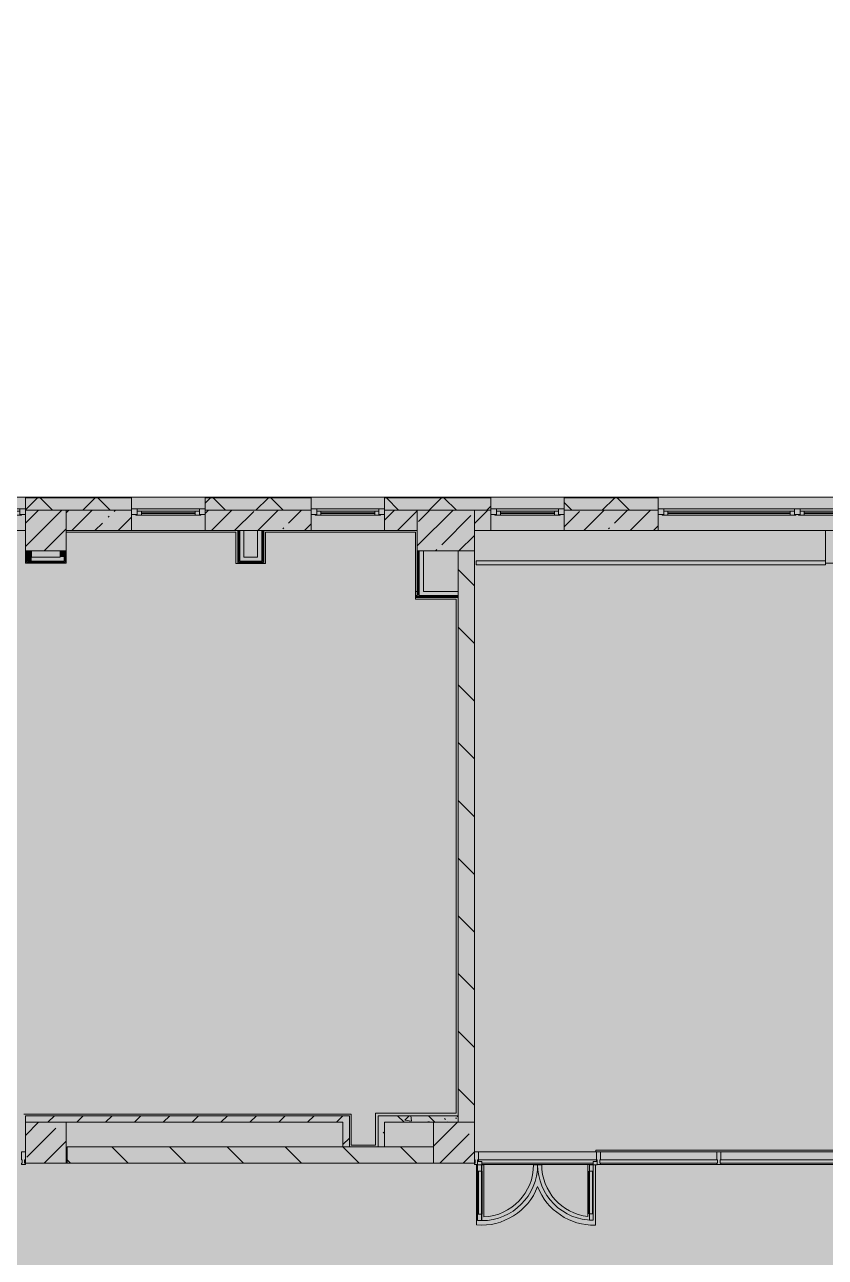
# Model space of a CAD drawing. Header units: millimetres. Extents: x 81632 to 272167, y -8553 to 29000.
# Drawn here: x 250501 to 260312, y 12246 to 27348 of the extents above; entities that cross this region are included whole.
import ezdxf

# ---------------------------------------------------------------- set-up
doc = ezdxf.new("R2010")
doc.units = ezdxf.units.MM
doc.layers.add('A-DETL-GENF-1', color=7, linetype='Continuous', lineweight=9, true_color=0xc0c0c0, transparency=0.4)
for name, color, linetype, lineweight, true_color in [('A-DETL-GENF-2', 7, 'Continuous', 5, 0xe2e2e2), ('A-DETL-GENF-3', 7, 'Continuous', 5, 0xb7b7b7), ('A-DOOR-4', 7, 'Continuous', 5, 0xb7b7b7), ('A-FLOR-2', 7, 'Continuous', 5, 0xb7b7b7), ('A-GLAZ-2', 7, 'Continuous', 5, 0x737373), ('A-GLAZ-CURT-3', 7, 'Continuous', 5, 0x737373), ('A-GLAZ-CWMG-4', 7, 'Continuous', 5, 0x737373), ('A-WALL-3', 7, 'Continuous', 5, 0x737373), ('A-WALL-4', 7, 'Continuous', 9, 0x737373), ('I-WALL-1', 7, 'Continuous', 5, 0xe7e7e7), ('I-WALL-2', 7, 'Continuous', 9, 0xe7e7e7), ('I-WALL-4', 7, 'Continuous', 5, 0x737373), ('I-WALL-5', 7, 'Continuous', 5, 0x787878), ('S-COLS-2', 7, 'Continuous', 5, 0x737373)]:
    doc.layers.add(name, color=color, linetype=linetype, lineweight=lineweight, true_color=true_color)
for name, color, linetype, lineweight in [('A-GLAZ-CURT-2', 7, 'Continuous', 5), ('A-WALL-2', 7, 'Continuous', 5), ('I-WALL-3', 7, 'Continuous', 5), ('S-COLS-1', 7, 'Continuous', 5)]:
    doc.layers.add(name, color=color, linetype=linetype, lineweight=lineweight)
pattern_1 = [(45, (144961.33, 0), (-285.1231, 285.1231), []), (45, (145246.45, 0), (-285.1231, 285.1231), [504.031, -100.806, 16.764, -84.042])]
pattern_2 = [(135, (144961.33, 0), (-353.5534, -353.5534), [])]
pattern_3 = [(135, (144961.33, 0), (-377.1708, -377.1708), [533.4, -88.9, 17.78, -88.9]), (135, (144961.33, 376.94), (-377.1708, -377.1708), []), (50, (144961.33, 0), (637.6445, -55.7866), [66.675, -733.425]), (355, (144961.3, 0), (-123.3494, 668.6992), [53.34, -586.74]), (100.451, (145014.47, -4.65), (514.299, 612.908), [56.665, -623.315]), (46.184, (144961.3, 177.8), (948.7764, -147.1497), [100.012, -1100.137]), (96.636, (145040.4, 165.5), (830.909, 865.997), [84.998, -934.973]), (351.184, (144961.3, 177.8), (830.918, 865.988), [80.01, -880.11]), (21, (145050.23, 133.35), (530.6506, -357.9283), [66.675, -733.425]), (326, (145050.2, 133.35), (216.308, 644.6585), [53.34, -586.74]), (71.451, (145094.45, 103.5), (746.9596, 286.7243), [56.665, -623.315]), (37.5, (144961.33, 0), (10.81053, 295.9426), [16.764, -562.864, 16.764, -578.866, -588.962]), (37.5, (144961.33, 0), (10.81053, 295.9426), [-1175.258, 16.764, -572.198]), (7.5, (144961.33, 0), (233.8692, 350.63175), [16.764, -322.834, 16.764, -549.529, -224.472]), (7.5, (144961.33, 0), (233.8692, 350.63175), [-905.891, 16.764, -207.708]), (327.5, (144763.08, 0), (474.5678, -20.0513), [16.764, -205.486, 16.764, -676.656, -920.115]), (327.5, (144763.08, 0), (474.5678, -20.0513), [-915.67, 16.764, -903.351]), (317.5, (144674.2, 0), (518.4522, 88.9934), [16.764, -272.161, 16.764, -443.738, -653.415]), (317.5, (144674.2, 0), (518.4522, 88.9934), [-749.427, 16.764, -636.651])]
pattern_4 = [(45, (144961.3, 0), (-530.33, 530.33), []), (135, (144961.3, 0), (-530.33, -530.33), [])]
pattern_5 = [(45, (144961.33, 0), (-176.7767, 176.7767), [])]

# ---------------------------------------------------------------- blocks, each defined once
blk = doc.blocks.new('120_Окно_СКБ_1Ст - 120_Окно_СКБ_1Ст 900х2500_h_ с форточкой-22877787-2_6_3_птичка')
at = {"layer": 'A-GLAZ-2'}
for p, q in [((-450, -127), (-450, -57)), ((-450, -57), (-380, -57)), ((450, -57), (-450, -57)), ((-380, -127), (-450, -127)), ((-450, -127), (-400, -127)), ((-380, -127), (-400, -127)), ((-400, -127), (-400, -137)), ((-400, -137), (400, -137)), ((400, -137), (-400, -137)), ((-380, -57), (-380, -127)), ((380, -87), (-380, -87)), ((-380, -87), (-380, -127)), ((-330, -137), (-330, -87)), ((-330, -107), (330, -107)), ((330, -117), (-330, -117)), ((330, -137), (330, -87)), ((380, -127), (380, -57)), ((380, -57), (450, -57)), ((380, -127), (380, -87)), ((450, -127), (380, -127)), ((400, -127), (380, -127)), ((400, -127), (450, -127)), ((400, -137), (400, -127)), ((450, -57), (450, -127))]:
    blk.add_line(p, q, dxfattribs=at)
blk = doc.blocks.new('120_Окно_СКБ_2Ст_Фрамуга сверху - 120_Окно_СКБ_2Ст_2300х2500_h_ ДОО-23103760-2_6_3_птичка')
at = {"layer": 'A-GLAZ-2'}
for p, q in [((-1150, -127), (-1150, -57)), ((-1150, -57), (-1080, -57)), ((1150, -57), (-1150, -57)), ((-1080, -127), (-1150, -127)), ((-1150, -127), (-1100, -127)), ((-1080, -127), (-1100, -127)), ((-1100, -127), (-1100, -137)), ((-1100, -137), (540, -137)), ((540, -137), (-1100, -137)), ((-1080, -57), (-1080, -127)), ((-1080, -57), (1080, -57)), ((520, -87), (-1080, -87)), ((-1080, -87), (-1080, -127)), ((-1030, -137), (-1030, -87)), ((-1030, -107), (470, -107)), ((470, -117), (-1030, -117)), ((470, -137), (470, -87)), ((520, -127), (520, -57)), ((520, -57), (590, -57)), ((520, -127), (520, -87)), ((590, -127), (520, -127)), ((540, -127), (520, -127)), ((540, -127), (570, -127)), ((540, -127), (570, -127)), ((540, -137), (540, -127)), ((590, -127), (570, -127)), ((570, -127), (570, -137)), ((570, -137), (1100, -137)), ((1100, -137), (570, -137)), ((590, -57), (590, -127)), ((1080, -87), (590, -87)), ((590, -87), (590, -127)), ((640, -137), (640, -87)), ((640, -107), (1030, -107)), ((1030, -117), (640, -117)), ((1030, -137), (1030, -87)), ((1080, -127), (1080, -57)), ((1080, -57), (1150, -57)), ((1080, -127), (1080, -87)), ((1150, -127), (1080, -127)), ((1100, -127), (1080, -127)), ((1100, -127), (1150, -127)), ((1100, -137), (1100, -127)), ((1150, -57), (1150, -127))]:
    blk.add_line(p, q, dxfattribs=at)
blk = doc.blocks.new('120_Окно_СКБ_2Ст_Фрамуга сверху - 120_Окно_СКБ_2Ст_2300х2500_h_ ДОО-V103-2_6_3_птичка')
at = {"layer": 'A-GLAZ-2'}
for p, q in [((-1150, -127), (-1150, -57)), ((-1150, -57), (-1080, -57)), ((1150, -57), (-1150, -57)), ((-1080, -127), (-1150, -127)), ((-1150, -127), (-1100, -127)), ((-1080, -127), (-1100, -127)), ((-1100, -127), (-1100, -137)), ((-1100, -137), (540, -137)), ((540, -137), (-1100, -137)), ((-1080, -57), (-1080, -127)), ((-1080, -57), (1080, -57)), ((520, -87), (-1080, -87)), ((-1080, -87), (-1080, -127)), ((-1030, -137), (-1030, -87)), ((-1030, -107), (470, -107)), ((470, -117), (-1030, -117)), ((470, -137), (470, -87)), ((520, -127), (520, -57)), ((520, -57), (590, -57)), ((520, -127), (520, -87)), ((590, -127), (520, -127)), ((540, -127), (520, -127)), ((540, -127), (570, -127)), ((540, -127), (570, -127)), ((540, -137), (540, -127)), ((590, -127), (570, -127)), ((570, -127), (570, -137)), ((570, -137), (1100, -137)), ((1100, -137), (570, -137)), ((590, -57), (590, -127)), ((1080, -87), (590, -87)), ((590, -87), (590, -127)), ((640, -137), (640, -87)), ((640, -107), (1030, -107)), ((1030, -117), (640, -117)), ((1030, -137), (1030, -87)), ((1080, -127), (1080, -57)), ((1080, -57), (1150, -57)), ((1080, -127), (1080, -87)), ((1150, -127), (1080, -127)), ((1100, -127), (1080, -127)), ((1100, -127), (1150, -127)), ((1100, -137), (1100, -127)), ((1150, -57), (1150, -127))]:
    blk.add_line(p, q, dxfattribs=at)
blk = doc.blocks.new('BSC_Колонна _Прямоугольная - 500х500-23282986-2_6_3_птичка')
at = {"layer": 'S-COLS-1'}
h = blk.add_hatch(dxfattribs=at)
h.set_pattern_fill('FP_134', color=256, style=0, pattern_type=2)
h.set_pattern_definition([(45, (-105800, -21150), (-285.1231, 285.1231), []), (45, (-105514.88, -21150), (-285.1231, 285.1231), [504.031, -100.806, 16.764, -84.042])])
h.paths.add_polyline_path([(-250, -250), (250, -250), (250, 250), (-250, 250), (-250, -160)])
at = {"layer": 'S-COLS-2'}
for p, q in [((250, 250), (-250, 250)), ((-250, 250), (-250, -250)), ((250, -250), (250, 250)), ((-250, -250), (250, -250))]:
    blk.add_line(p, q, dxfattribs=at)
blk = doc.blocks.new('BSC_Колонна _Прямоугольная - 700х500-V128-2_6_3_птичка')
at = {"layer": 'S-COLS-1'}
h = blk.add_hatch(dxfattribs=at)
h.set_pattern_fill('FP_146', color=256, style=0, pattern_type=2)
h.set_pattern_definition([(45, (-110700, -21150), (-285.1231, 285.1231), []), (45, (-110414.88, -21150), (-285.1231, 285.1231), [504.031, -100.806, 16.764, -84.042])])
h.paths.add_polyline_path([(-350, -250), (350, -250), (350, 250), (-350, 250)])
at = {"layer": 'S-COLS-2'}
for p, q in [((350, 250), (-350, 250)), ((-350, 250), (-350, -250)), ((350, -250), (350, 250)), ((-350, -250), (350, -250))]:
    blk.add_line(p, q, dxfattribs=at)
blk = doc.blocks.new('Прямоугольный импост - Импост структурный с накладкой - 160мм Темный-V168-2_6_3_птичка')
at = {"layer": 'A-GLAZ-CWMG-4'}
for p, q in [((-50, 0), (-50, 17)), ((-50, 17), (0, 17)), ((-40, 0), (-50, 0)), ((-40, -40), (-40, 0)), ((0, 0), (-10, 0)), ((-10, 0), (-10, -40)), ((0, 17), (0, 0)), ((-50, -140), (-50, -40)), ((-50, -40), (-40, -40)), ((0, -140), (-50, -140)), ((-10, -40), (0, -40)), ((0, -40), (0, -140))]:
    blk.add_line(p, q, dxfattribs=at)
blk = doc.blocks.new('Прямоугольный импост - Импост структурный с накладкой - 160мм Темный-32356295-2_6_3_птичка')
at = {"layer": 'A-GLAZ-CWMG-4'}
for p, q in [((-50, 40), (-50, 140)), ((-50, 140), (0, 140)), ((-40, 40), (-50, 40)), ((-40, 20), (-40, 40)), ((-10, 40), (-10, 0)), ((0, 40), (-10, 40)), ((-10, 0), (0, 0)), ((0, 140), (0, 40)), ((0, 0), (0, -17)), ((0, -17), (-40, -17))]:
    blk.add_line(p, q, dxfattribs=at)
blk = doc.blocks.new('Системная панель - Стекло - 40мм-32428871-2_6_3_птичка')
at = {"layer": 'A-GLAZ-CURT-3'}
for p, q in [((749, 0), (-749, 0)), ((-749, 0), (-749, -40)), ((749, -40), (749, 0)), ((-749, -40), (749, -40))]:
    blk.add_line(p, q, dxfattribs=at)
blk = doc.blocks.new('Дверь_Витражная_остекление_ - ВВ-23-32429828-2_6_3_птичка')
at = {"layer": 'A-DETL-GENF-2'}
for points in [[(-682.5, 700), (-682.5, 20), (-637.5, 20), (-637.5, 700)], [(687.5, 705), (687.5, 20), (732.5, 20), (732.5, 705)]]:
    blk.add_hatch(color=256, dxfattribs=at).paths.add_polyline_path(points)
at = {"layer": 'A-DETL-GENF-3'}
for p, q in [((-682.5, 700), (-637.5, 700)), ((-682.5, 700), (-682.5, 20)), ((-637.5, 700), (-682.5, 700)), ((-682.5, 700), (-682.5, 20)), ((-682.5, 620), (-637.5, 620)), ((-672.5, 620), (-672.5, 100)), ((-637.5, 700), (-637.5, 20)), ((-637.5, 20), (-637.5, 700)), ((-628.5, 620), (-628.5, 100)), ((678.5, 625), (678.5, 100)), ((732.5, 705), (687.5, 705)), ((687.5, 705), (687.5, 20)), ((732.5, 705), (687.5, 705)), ((687.5, 705), (687.5, 20)), ((732.5, 625), (687.5, 625)), ((722.5, 625), (722.5, 100)), ((732.5, 705), (732.5, 20)), ((732.5, 20), (732.5, 705)), ((-682.5, 100), (-637.5, 100)), ((-637.5, 20), (-682.5, 20)), ((-682.5, 20), (-637.5, 20)), ((732.5, 100), (687.5, 100))]:
    blk.add_line(p, q, dxfattribs=at)
at = {"layer": 'A-DOOR-4'}
for p, q in [((-682.5, 700), (-682.5, 20)), ((682.5, 705), (682.5, 20)), ((-682.5, 20), (-732.5, 20)), ((-732.5, 20), (-732.5, -20)), ((-682.5, -20), (-682.5, 20)), ((732.5, 20), (682.5, 20)), ((682.5, 20), (682.5, -20)), ((732.5, -20), (732.5, 20)), ((-732.5, -20), (-682.5, -20)), ((682.5, -20), (732.5, -20))]:
    blk.add_line(p, q, dxfattribs=at)
for centre, radius, start, end in [((-682.5, 20), 680, 360, 90), ((682.5, 20), 685, 90, 180)]:
    blk.add_arc(centre, radius, start, end, dxfattribs=at)
blk = doc.blocks.new('Прямоугольный импост - Импост структурный с накладкой - 160мм Темный-32428730-2_6_3_птичка')
at = {"layer": 'A-GLAZ-CWMG-4'}
for p, q in [((111101, 13540), (112546, 13540)), ((111101, 13420), (111101, 13440)), ((111101, 13440), (112546, 13440)), ((111141, 13400), (112506, 13400)), ((111141, 13383), (112506, 13383)), ((112546, 13440), (112546, 13420))]:
    blk.add_line(p, q, dxfattribs=at)
blk = doc.blocks.new('Прямоугольный импост - Импост структурный с накладкой - 160мм Темный-32428868-2_6_3_птичка')
at = {"layer": 'A-GLAZ-CWMG-4'}
for p, q in [((114071, 13540), (115549, 13540)), ((114071, 13383), (115549, 13383))]:
    blk.add_line(p, q, dxfattribs=at)
blk = doc.blocks.new('Системная панель - Стекло - 40мм-32428872-2_6_3_птичка')
at = {"layer": 'A-GLAZ-CURT-2'}
h = blk.add_hatch(dxfattribs=at)
h.set_pattern_fill('FP_162', color=256, style=0, pattern_type=2)
h.set_pattern_definition([(225, (113808, 12900), (1414.214, -1414.214), [1000, -3000]), (225, (114808, 13400), (1414.214, -1414.214), [3000, -1000]), (225, (112808, 13900), (1414.214, -1414.214), [1000, -3000])])
h.paths.add_polyline_path([(-723, 0), (-723, -40), (722, -40), (719, 0), (-632, 0)])
at = {"layer": 'A-GLAZ-CURT-3'}
for p, q in [((722, 0), (-723, 0)), ((-723, 0), (-723, -40)), ((722, -40), (722, 0)), ((-723, -40), (722, -40))]:
    blk.add_line(p, q, dxfattribs=at)
blk = doc.blocks.new('Прямоугольный импост - Импост структурный с накладкой - 160мм Темный-32428869-2_6_3_птичка')
at = {"layer": 'A-GLAZ-CWMG-4'}
for p, q in [((112596, 13540), (114021, 13540)), ((112596, 13383), (114021, 13383))]:
    blk.add_line(p, q, dxfattribs=at)
blk = doc.blocks.new('Прямоугольный импост - Импост структурный с накладкой - 160мм Темный-32356291-2_6_3_птичка')
at = {"layer": 'A-GLAZ-CWMG-4'}
for p, q in [((-25, 40), (-25, 140)), ((-25, 140), (25, 140)), ((-15, 40), (-25, 40)), ((-25, -17), (-25, 0)), ((-25, 0), (-15, 0)), ((-15, 0), (-15, 40)), ((15, 40), (15, 20)), ((25, 40), (15, 40)), ((25, 140), (25, 40)), ((15, -17), (-25, -17))]:
    blk.add_line(p, q, dxfattribs=at)
blk = doc.blocks.new('Прямоугольный импост - Импост структурный с накладкой - 160мм Темный-30755836-2_6_3_птичка')
at = {"layer": 'A-GLAZ-CWMG-4'}
for p, q in [((-25, 40), (-25, 140)), ((-25, 140), (25, 140)), ((-15, 40), (-25, 40)), ((-25, -17), (-25, 0)), ((-25, 0), (-15, 0)), ((-15, 0), (-15, 40)), ((15, 40), (15, 0)), ((25, 40), (15, 40)), ((15, 0), (25, 0)), ((25, 140), (25, 40)), ((25, 0), (25, -17)), ((25, -17), (-25, -17))]:
    blk.add_line(p, q, dxfattribs=at)

msp = doc.modelspace()

# ---------------------------------------------------------------- hatches: boundary and pattern name
at = {"layer": 'A-DETL-GENF-1'}
msp.add_hatch(color=256, dxfattribs=at).paths.add_polyline_path([(265654.7, -258), (270199.3, -258), (270199.3, 21558), (238269.3, 21558), (238269.3, 27348), (229821.3, 27348), (229821.3, 5750), (234163.3, 5750), (234163.3, -258), (264754.3, -258)])
at = {"layer": 'A-WALL-2'}
h = msp.add_hatch(dxfattribs=at)
h.set_pattern_fill('FP_65', color=256, style=0, pattern_type=2)
h.set_pattern_definition([(45, (144961.33, 0), (-353.5534, 353.5534), []), (135, (144961.33, 0), (-353.5534, -353.5534), [])])
h.paths.add_polyline_path([(270041.3, 21400), (270191.3, 21400), (270191.3, 21550), (265111.5, 21546.3), (265111.5, 21400), (268356.1, 21400)])
h.paths.add_polyline_path([(257111.3, 21400), (258261.8, 21400), (258261.8, 21550), (257111.3, 21546.3)])
h.paths.add_polyline_path([(256011.3, 21400), (256211.3, 21400), (256211.3, 21550), (254911.8, 21546.3), (254911.8, 21400), (255749.6, 21400)])
h.paths.add_polyline_path([(260561.8, 21400), (261961.8, 21400), (261961.8, 21550), (260561.8, 21546.3)])
h.paths.add_polyline_path([(262861.8, 21400), (264211.5, 21400), (264211.5, 21550), (262861.8, 21546.3)])
h.paths.add_polyline_path([(250511.5, 21400), (251811.8, 21400), (251811.8, 21550), (250511.5, 21546.3)])
h.paths.add_polyline_path([(252711.8, 21400), (254011.8, 21400), (254011.8, 21550), (252711.8, 21546.3)])
h.paths.add_polyline_path([(247011.3, 21400), (248211.5, 21400), (248211.5, 21550), (247011.3, 21546.3)])
h.paths.add_polyline_path([(246111.3, 21400), (246111.3, 21550), (241571.3, 21546.3), (241571.3, 21400), (245844.6, 21400)])
h.paths.add_polyline_path([(238271.3, 21400), (238267.3, 21550), (238021.3, 21546.3), (238021.3, 21400), (238269.3, 21400)])
at = {"layer": 'I-WALL-1'}
msp.add_hatch(color=256, dxfattribs=at).paths.add_polyline_path([(255386.3, 20404), (255386.3, 20900), (255336.3, 20900), (255336.3, 20404)])
at = {"layer": 'I-WALL-2'}
for points in [[(253186.3, 20774), (253186.3, 21150), (253136.3, 21150), (253136.3, 20774)], [(253406.3, 20824), (253406.3, 21150), (253356.3, 21150), (253356.3, 20824)], [(250586.3, 20774), (250586.3, 20900), (250536.3, 20900), (250536.3, 20774)], [(250986.3, 20824), (250986.3, 20900), (250936.3, 20900), (250936.3, 20824)], [(250586.3, 20774), (250986.3, 20774), (250986.3, 20824), (250586.3, 20824)], [(253186.3, 20774), (253406.3, 20774), (253406.3, 20824), (253186.3, 20824)]]:
    msp.add_hatch(color=256, dxfattribs=at).paths.add_polyline_path(points)
h = msp.add_hatch(color=256, dxfattribs=at)
h.paths.add_polyline_path([(255311.3, 20354), (255311.3, 20404), (255291.3, 20404), (255291.3, 20354)])
h.paths.add_polyline_path([(255811.3, 20354), (255811.3, 20404), (255336.3, 20404), (255336.3, 20354), (255749.6, 20354)])
at = {"layer": 'I-WALL-3'}
h = msp.add_hatch(dxfattribs=at)
h.set_pattern_fill('FP_73', color=256, style=0, pattern_type=2)
h.set_pattern_definition(pattern_1)
h.paths.add_polyline_path([(263464.3, 21150), (264211.5, 21150), (264211.5, 21400), (262861.8, 21400), (262861.8, 21150), (263451.8, 21150)])
h.paths.add_polyline_path([(261061.8, 21150), (261961.8, 21150), (261961.8, 21400), (261061.8, 21400), (261061.8, 21239.3)])
h.paths.add_polyline_path([(266171.3, 21150), (266171.3, 21400), (265811.3, 21400), (265811.3, 21150)])
h.paths.add_polyline_path([(258261.8, 21150), (258261.8, 21400), (257111.3, 21400), (257111.3, 21150), (257550.6, 21150)])
h.paths.add_polyline_path([(246098.8, 21150), (246111.3, 21150), (246111.3, 21400), (245761.3, 21400), (245761.3, 21150), (246086.3, 21150)])
h.paths.add_polyline_path([(248211.5, 21150), (248211.5, 21400), (247011.3, 21400), (247011.3, 21150)])
h.paths.add_polyline_path([(253123.8, 21150), (254011.8, 21150), (254011.8, 21400), (252711.8, 21400), (252711.8, 21150), (253111.3, 21150)])
h.paths.add_polyline_path([(251011.3, 21150), (251811.8, 21150), (251811.8, 21400), (251011.3, 21400)])
h.paths.add_polyline_path([(255311.3, 21150), (255311.3, 21400), (254911.8, 21400), (254911.8, 21150)])
h.paths.add_polyline_path([(256211.3, 21150), (256211.3, 21400), (256011.3, 21400), (256011.3, 21150)])
h = msp.add_hatch(dxfattribs=at)
h.set_pattern_fill('FP_159', color=256, style=0, pattern_type=2)
h.set_pattern_definition(pattern_4)
h.paths.add_polyline_path([(253406.3, 20774), (253418.8, 20774), (253418.8, 21150), (253406.3, 21150), (253406.3, 20824)])
h = msp.add_hatch(dxfattribs=at)
h.set_pattern_fill('FP_159', color=256, style=0, pattern_type=2)
h.set_pattern_definition(pattern_4)
h.paths.add_polyline_path([(253431.3, 20761.5), (253431.3, 21150), (253418.8, 21150), (253418.8, 20761.5)])
h = msp.add_hatch(dxfattribs=at)
h.set_pattern_fill('FP_76', color=256, style=0, pattern_type=2)
h.set_pattern_definition(pattern_2)
h.paths.add_polyline_path([(256011.3, 13900), (256011.3, 20900), (255811.3, 20900), (255811.3, 13900)])
h = msp.add_hatch(dxfattribs=at)
h.set_pattern_fill('FP_159', color=256, style=0, pattern_type=2)
h.set_pattern_definition(pattern_4)
h.paths.add_polyline_path([(251011.3, 20749), (251011.3, 20761.5), (250523.8, 20761.5), (250523.8, 20749), (250586.3, 20749)])
h = msp.add_hatch(dxfattribs=at)
h.set_pattern_fill('FP_159', color=256, style=0, pattern_type=2)
h.set_pattern_definition(pattern_4)
h.paths.add_polyline_path([(250536.3, 20761.5), (250998.8, 20761.5), (250998.8, 20774), (250536.3, 20774)])
h = msp.add_hatch(dxfattribs=at)
h.set_pattern_fill('FP_159', color=256, style=0, pattern_type=2)
h.set_pattern_definition(pattern_4)
h.paths.add_polyline_path([(255811.3, 20341.5), (255811.3, 20354), (255291.3, 20354), (255291.3, 20341.5), (255749.6, 20341.5)])
h = msp.add_hatch(dxfattribs=at)
h.set_pattern_fill('FP_159', color=256, style=0, pattern_type=2)
h.set_pattern_definition(pattern_4)
h.paths.add_polyline_path([(255291.3, 20329), (255811.3, 20329), (255811.3, 20341.5), (255291.3, 20341.5)])
h = msp.add_hatch(dxfattribs=at)
h.set_pattern_fill('FP_77', color=256, style=0, pattern_type=2)
h.set_pattern_definition(pattern_5)
h.paths.add_polyline_path([(254401.3, 13900), (254481.3, 13900), (254481.3, 13980), (250511.3, 13980), (250511.3, 13900), (253948.7, 13900)])
h = msp.add_hatch(dxfattribs=at)
h.set_pattern_fill('FP_77', color=256, style=0, pattern_type=2)
h.set_pattern_definition(pattern_5)
h.paths.add_polyline_path([(254481.3, 13600), (254481.3, 13900), (254401.3, 13900), (254401.3, 13600)])
h = msp.add_hatch(dxfattribs=at)
h.set_pattern_fill('FP_76', color=256, style=0, pattern_type=2)
h.set_pattern_definition(pattern_2)
h.paths.add_polyline_path([(255511.3, 13400), (255511.3, 13600), (251021.3, 13600), (251021.3, 13400), (253948.7, 13400)])
at = {"layer": 'I-WALL-5'}
h = msp.add_hatch(dxfattribs=at)
h.set_pattern_fill('FP_80', color=256, style=0, pattern_type=2)
h.set_pattern_definition(pattern_3)
h.paths.add_polyline_path([(254831.3, 13600), (254911.3, 13600), (254911.3, 13980), (254831.3, 13980), (254831.3, 13757.4)])
h = msp.add_hatch(dxfattribs=at)
h.set_pattern_fill('FP_80', color=256, style=0, pattern_type=2)
h.set_pattern_definition(pattern_3)
h.paths.add_polyline_path([(255811.3, 13900), (255811.3, 13980), (254911.3, 13980), (254911.3, 13900), (255749.6, 13900)])
at = {"layer": 'S-COLS-1'}
h = msp.add_hatch(dxfattribs=at)
h.set_pattern_fill('FP_73', color=256, style=0, pattern_type=2)
h.set_pattern_definition(pattern_1)
h.paths.add_polyline_path([(251011.3, 13400), (251011.3, 13900), (250511.3, 13900), (250511.3, 13400)])
h = msp.add_hatch(dxfattribs=at)
h.set_pattern_fill('FP_73', color=256, style=0, pattern_type=2)
h.set_pattern_definition(pattern_1)
h.paths.add_polyline_path([(255749.6, 13400), (256011.3, 13400), (256011.3, 13900), (255511.3, 13900), (255511.3, 13400)])

# ---------------------------------------------------------------- linework, layer by layer
at = {"layer": 'A-FLOR-2'}
for p, q in [((253090.3, 21130), (251011.3, 21130)), ((253090.3, 20748), (253090.3, 21130)), ((255290.3, 21130), (253452.3, 21130)), ((253452.3, 21130), (253452.3, 20748)), ((255290.3, 20308), (255290.3, 21130)), ((253452.3, 20748), (253090.3, 20748)), ((255790.3, 20308), (255290.3, 20308)), ((255790.3, 14011), (255790.3, 20308)), ((250491.3, 14000), (254501.3, 14000)), ((254501.3, 14000), (254501.3, 13620)), ((254800.3, 13620), (254800.3, 14011)), ((254800.3, 14011), (255790.3, 14011)), ((254501.3, 13620), (254800.3, 13620)), ((257501.3, 13540), (257501.3, 13557)), ((257501.3, 13557), (260561.3, 13557)), ((251021.3, 13400), (251011.3, 13400)), ((256011.3, 13400.5), (256022.2, 13400.5)), ((256051.8, 13378.5), (256037.2, 13378.5)), ((256037.2, 13378.5), (256037.2, 12642.4)), ((256126.5, 13378.5), (256096.8, 13378.5)), ((256126.5, 12740.7), (256126.5, 13378.5)), ((256836.8, 13380), (256736.8, 13380)), ((257466.8, 13381.5), (257402.1, 13381.5)), ((257402.1, 13381.5), (257402.1, 12744.4)), ((257494.4, 12640.2), (257494.4, 13380))]:
    msp.add_line(p, q, dxfattribs=at)
for centre, radius, start, end in [((256096.8, 13380), 640, 272.66078, 0), ((257476.8, 13380), 640, 180, 263.29215), ((256096.8, 13380), 740, 265.37807, 338.81722), ((257476.8, 13380), 740, 201.18278, 271.36364)]:
    msp.add_arc(centre, radius, start, end, dxfattribs=at)
at = {"layer": 'A-WALL-3'}
for p, q in [((254911.8, 21558), (241571.3, 21558)), ((250511.5, 21558), (250511.5, 21400)), ((251811.8, 21400), (251811.8, 21558)), ((252711.8, 21558), (252711.8, 21400)), ((254011.8, 21400), (254011.8, 21558)), ((265111.5, 21558), (254911.8, 21558)), ((254911.8, 21558), (254911.8, 21400)), ((256211.3, 21400), (256211.3, 21558)), ((257111.3, 21558), (257111.3, 21400)), ((258261.8, 21400), (258261.8, 21558))]:
    msp.add_line(p, q, dxfattribs=at)
at = {"layer": 'A-WALL-4'}
for p, q in [((251811.8, 21553), (250511.5, 21553)), ((251811.8, 21550), (250511.5, 21550)), ((254011.8, 21553), (252711.8, 21553)), ((254011.8, 21550), (252711.8, 21550)), ((256211.3, 21553), (254911.8, 21553)), ((256211.3, 21550), (254911.8, 21550)), ((258261.8, 21553), (257111.3, 21553)), ((258261.8, 21550), (257111.3, 21550)), ((251811.8, 21400), (251011.3, 21400)), ((254011.8, 21400), (252711.8, 21400)), ((255311.3, 21400), (254911.8, 21400)), ((256211.3, 21400), (256011.3, 21400)), ((258261.8, 21400), (257111.3, 21400)), ((253186.3, 21150), (253111.3, 21150)), ((253123.8, 20761.5), (253123.8, 21150)), ((253136.3, 20774), (253136.3, 21150)), ((253431.3, 21150), (253356.3, 21150)), ((253406.3, 21150), (253406.3, 20774)), ((253418.8, 21150), (253418.8, 20761.5)), ((250523.8, 20761.5), (250523.8, 20900)), ((250536.3, 20774), (250536.3, 20900)), ((250986.3, 20900), (250986.3, 20774)), ((250998.8, 20900), (250998.8, 20761.5)), ((255323.8, 20900), (255323.8, 20354)), ((255336.3, 20900), (255336.3, 20354)), ((250998.8, 20761.5), (250523.8, 20761.5)), ((250986.3, 20774), (250536.3, 20774)), ((253418.8, 20761.5), (253123.8, 20761.5)), ((253406.3, 20774), (253136.3, 20774)), ((255311.3, 20404), (255311.3, 20354)), ((255311.3, 20354), (255291.3, 20354)), ((255811.3, 20341.5), (255291.3, 20341.5)), ((255811.3, 20354), (255336.3, 20354)), ((255811.3, 13900), (255811.3, 13980)), ((254401.3, 13600), (254481.3, 13600))]:
    msp.add_line(p, q, dxfattribs=at)
at = {"layer": 'I-WALL-4'}
for p, q in [((251811.8, 21150), (251811.8, 21400)), ((252711.8, 21400), (252711.8, 21150)), ((254011.8, 21150), (254011.8, 21400)), ((254911.8, 21400), (254911.8, 21150)), ((256211.3, 21150), (256211.3, 21400)), ((257111.3, 21400), (257111.3, 21150)), ((258261.8, 21150), (258261.8, 21400)), ((250511.3, 21150), (246111.3, 21150)), ((253111.3, 21150), (251011.3, 21150)), ((253111.3, 21150), (253111.3, 20749)), ((253186.3, 21150), (253356.3, 21150)), ((253186.3, 20824), (253186.3, 21150)), ((253356.3, 21150), (253356.3, 20824)), ((255311.3, 21150), (253431.3, 21150)), ((253431.3, 20749), (253431.3, 21150)), ((260561.8, 21150), (256011.3, 21150)), ((260311.8, 21150), (260311.8, 20728)), ((250511.3, 20900), (250511.3, 20749)), ((250586.3, 20824), (250586.3, 20900)), ((250936.3, 20900), (250936.3, 20824)), ((251011.3, 20749), (251011.3, 20900)), ((255311.3, 20900), (255311.3, 20404)), ((255386.3, 20404), (255386.3, 20900)), ((255811.3, 20900), (255811.3, 13980)), ((256011.3, 13900), (256011.3, 20900)), ((250511.3, 20749), (251011.3, 20749)), ((250936.3, 20824), (250586.3, 20824)), ((253111.3, 20749), (253431.3, 20749)), ((253356.3, 20824), (253186.3, 20824)), ((256032.3, 20778), (260311.8, 20778)), ((256032.3, 20778), (256032.3, 20728)), ((260311.8, 20728), (256032.3, 20728)), ((260311.8, 20749), (261061.8, 20749)), ((255311.3, 20404), (255291.3, 20404)), ((255291.3, 20404), (255291.3, 20329)), ((255811.3, 20404), (255386.3, 20404)), ((255291.3, 20329), (255811.3, 20329)), ((254481.3, 13980), (250511.3, 13980)), ((250511.3, 13980), (250511.3, 13900)), ((250511.3, 13900), (254401.3, 13900)), ((254401.3, 13900), (254401.3, 13600)), ((254481.3, 13600), (254481.3, 13980)), ((254831.3, 13980), (254831.3, 13600)), ((255811.3, 13980), (254831.3, 13980)), ((254911.3, 13600), (254911.3, 13900)), ((254911.3, 13900), (256011.3, 13900)), ((254401.3, 13600), (251021.3, 13600)), ((251021.3, 13600), (251021.3, 13400)), ((255511.3, 13600), (254481.3, 13600)), ((255511.3, 13400), (255511.3, 13600)), ((251021.3, 13400), (255511.3, 13400))]:
    msp.add_line(p, q, dxfattribs=at)
at = {"layer": 'S-COLS-2'}
for p, q in [((251011.3, 13900), (250511.3, 13900)), ((250511.3, 13900), (250511.3, 13400)), ((251011.3, 13400), (251011.3, 13900)), ((255811.3, 13900), (255511.3, 13900)), ((255511.3, 13900), (255511.3, 13600)), ((256011.3, 13900), (255811.3, 13900)), ((256011.3, 13400), (256011.3, 13900)), ((255511.3, 13600), (255511.3, 13400)), ((250511.3, 13400), (251011.3, 13400)), ((255511.3, 13400), (256011.3, 13400))]:
    msp.add_line(p, q, dxfattribs=at)

# ---------------------------------------------------------------- block references
at = {"layer": 'A-DOOR-4', "rotation": 180}
msp.add_blockref('Дверь_Витражная_остекление_ - ВВ-23-32429828-2_6_3_птичка', (256784.3, 13400), dxfattribs=at)
at = {"layer": 'A-GLAZ-2'}
for name, p in [('120_Окно_СКБ_2Ст_Фрамуга сверху - 120_Окно_СКБ_2Ст_2300х2500_h_ ДОО-23103760-2_6_3_птичка', (249361.5, 21475)), ('120_Окно_СКБ_1Ст - 120_Окно_СКБ_1Ст 900х2500_h_ с форточкой-22877787-2_6_3_птичка', (252261.8, 21475)), ('120_Окно_СКБ_1Ст - 120_Окно_СКБ_1Ст 900х2500_h_ с форточкой-22877787-2_6_3_птичка', (254461.8, 21475)), ('120_Окно_СКБ_1Ст - 120_Окно_СКБ_1Ст 900х2500_h_ с форточкой-22877787-2_6_3_птичка', (256661.3, 21475)), ('120_Окно_СКБ_2Ст_Фрамуга сверху - 120_Окно_СКБ_2Ст_2300х2500_h_ ДОО-V103-2_6_3_птичка', (259411.8, 21475))]:
    msp.add_blockref(name, p, dxfattribs=at)
at = {"layer": 'A-GLAZ-CURT-3', "rotation": 180}
for name, p in [('Системная панель - Стекло - 40мм-32428872-2_6_3_птичка', (258269.3, 13400)), ('Системная панель - Стекло - 40мм-32428871-2_6_3_птичка', (259771.3, 13400))]:
    msp.add_blockref(name, p, dxfattribs=at)
at = {"layer": 'A-GLAZ-CWMG-4', "extrusion": (0, 0, -1), "rotation": 180}
msp.add_blockref('Прямоугольный импост - Импост структурный с накладкой - 160мм Темный-V168-2_6_3_птичка', (-250511.3, 13400), dxfattribs=at)
at = {"layer": 'A-GLAZ-CWMG-4', "extrusion": (0, 0, -1)}
for name, p in [('Прямоугольный импост - Импост структурный с накладкой - 160мм Темный-32356295-2_6_3_птичка', (-256011.8, 13400)), ('Прямоугольный импост - Импост структурный с накладкой - 160мм Темный-32356291-2_6_3_птичка', (-257531.8, 13400)), ('Прямоугольный импост - Импост структурный с накладкой - 160мм Темный-30755836-2_6_3_птичка', (-259006.8, 13400))]:
    msp.add_blockref(name, p, dxfattribs=at)
at = {"layer": 'A-GLAZ-CWMG-4'}
for name in ['Прямоугольный импост - Импост структурный с накладкой - 160мм Темный-32428730-2_6_3_птичка', 'Прямоугольный импост - Импост структурный с накладкой - 160мм Темный-32428869-2_6_3_птичка', 'Прямоугольный импост - Импост структурный с накладкой - 160мм Темный-32428868-2_6_3_птичка']:
    msp.add_blockref(name, (144961.3, 0), dxfattribs=at)
at = {"layer": 'S-COLS-2'}
for name, p in [('BSC_Колонна _Прямоугольная - 500х500-23282986-2_6_3_птичка', (250761.3, 21150)), ('BSC_Колонна _Прямоугольная - 700х500-V128-2_6_3_птичка', (255661.3, 21150))]:
    msp.add_blockref(name, p, dxfattribs=at)

doc.saveas('drawing.dxf')
